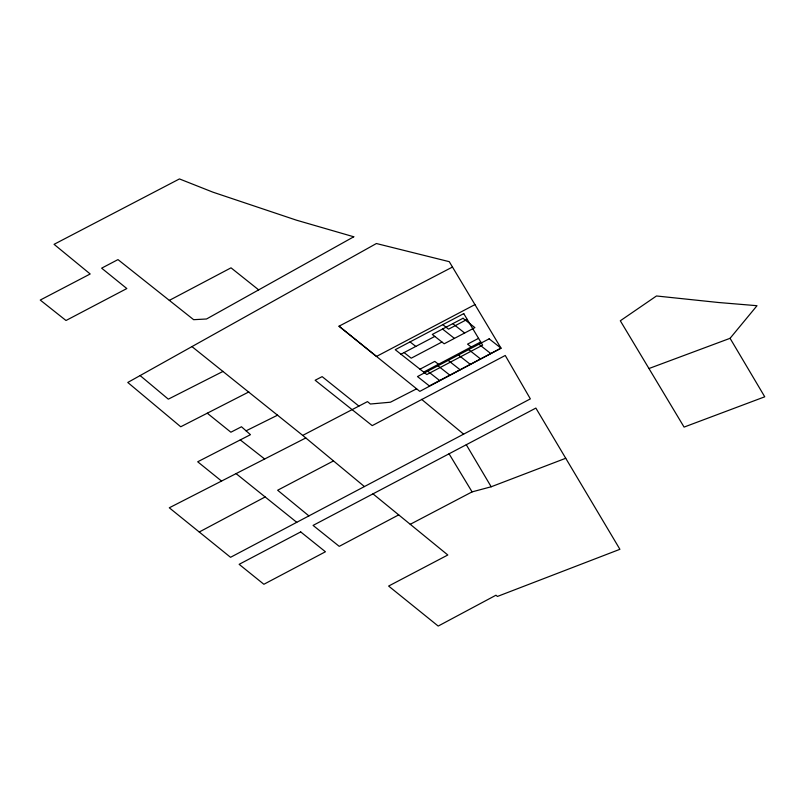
<?xml version="1.0" encoding="UTF-8"?>
<svg xmlns="http://www.w3.org/2000/svg" width="805" height="805" viewBox="0 0 805 805"><rect width="100%" height="100%" fill="white"/><g stroke="black" fill="none" stroke-linecap="round" stroke-linejoin="round"><path stroke-width="1.21" d="M730.075 338.311L757.012 305.709L718.261 302.479L656.478 295.978L620.313 320.782L684.079 427.093L764.75 396.805L730.075 338.311L649.041 368.499M305.799 437.95L169.292 507.794L230.542 557.302L530.354 398.888L505.248 355.478L372.212 425.624L315.147 380.252L322.151 376.629L358.889 406.092M199.248 532.004L265.157 496.957M423.672 372.091L480.706 341.954M398.706 514.878L339.237 546.354L313.075 525.403L535.868 408.085L619.91 549.302L497.42 596.445L495.961 595.217L438.192 626.069L388.624 586.06L447.811 554.997L372.977 493.857M169.332 300.386L231.025 267.834L258.677 289.88M474.95 304.602L376.488 356.444L339.006 326.196L452.48 267.039M400.981 354.22L434.811 336.41M467.192 319.364L448.556 329.175L442.81 324.646M441.935 342.024L411.224 358.195L404.1 352.58M419.989 369.183L434.801 361.385L438.463 364.273M478.552 338.352L467.554 344.138L471.187 346.985M333.491 460.923L277.645 490.235L308.899 515.894M410.258 524.297L472.082 491.885L491.181 486.773L565.734 458.276M191.952 346.603L302.73 435.404L367.493 401.604L370.35 404.019L390.445 402.208L416.608 388.815M221.546 481.058L197.698 461.788L250.456 434.68L241.48 426.771L230.874 432.215L207.257 413.196M248.836 391.934L180.733 426.771L127.774 382.466L376.398 243.523L449.271 261.675L501.022 348.183L419.797 391.381L339.006 326.196M223.055 371.387L168.315 399.159L140.12 375.573M246.078 430.826L277.624 415.149M240.262 439.912L264.664 459.001M452.782 323.66L464.656 333.008M478.915 344.228L490.788 353.576M442.539 329.044L454.423 338.392M468.671 349.612L480.555 358.96M458.437 355.005L470.311 364.353M448.194 360.399L460.078 369.747M410.047 341.904L415.793 346.422M437.96 365.792L449.834 375.14M427.717 371.175L439.6 380.524M236.086 473.622L296.753 522.314M421.629 399.361L463.62 434.147M302.73 435.404L364.413 486.562M449.059 453.799L472.082 491.885M466.286 444.732L491.181 486.773M353.767 236.781L206.533 318.991L193.643 319.686L117.983 259.602L101.641 268.166L126.828 288.552L66 320.501L40.25 300.064L90.19 273.982L54.066 244.328L179.455 178.931L212.933 192.174L296.492 220.188L353.767 236.781M463.75 313.618L395.235 349.702L426.811 374.556L482.628 345.164L463.75 313.618M463.016 318.267L432.305 334.437L444.179 343.785L474.9 327.615L463.016 318.267M489.148 338.835L417.483 376.569L429.357 385.917L501.032 348.183L489.148 338.835M300.708 531.914L239.145 564.325L263.879 584.279L325.431 551.767L300.708 531.914"/></g></svg>
